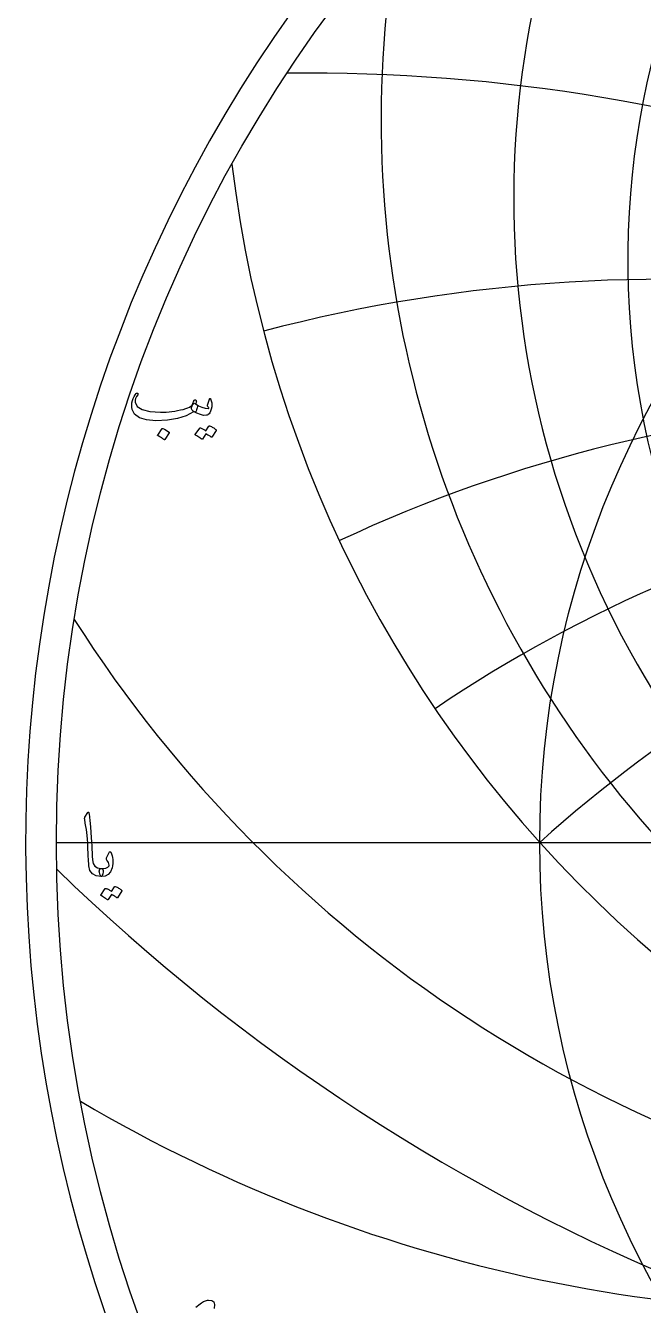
# Model space of a CAD drawing. Header units: millimetres. Extents: x -68 to 68, y -68 to 70.
# Drawn here: x -68.5 to -38.9, y -22.2 to 39.1 of the extents above; entities that cross this region are included whole.
import ezdxf

# ---------------------------------------------------------------- set-up
doc = ezdxf.new("R2010")
doc.units = ezdxf.units.MM
for name, color, linetype in [('CUT_OUTER', 1, 'Continuous'), ('ENGRAVE', 7, 'Continuous'), ('ENGRAVE_FINE', 8, 'Continuous'), ('TEXT', 5, 'Continuous')]:
    doc.layers.add(name, color=color, linetype=linetype)

msp = doc.modelspace()

# ---------------------------------------------------------------- linework, layer by layer
at = {"layer": 'CUT_OUTER'}
msp.add_arc((-0.0002, -0.0002), 68.4749, 142.031029, 87.802838, dxfattribs=at)
at = {"layer": 'ENGRAVE'}
msp.add_lwpolyline([(-67, 0), (0, 0)], dxfattribs=at)
for radius in [67, 43.8575]:
    msp.add_circle((0, 0), radius, dxfattribs=at)
for centre, radius, start, end in [((0, 27.8915), 39.6431, 104.652903, 270), ((0, 30.8566), 45.1068, 147.339419, 270), ((0, 34.6199), 51.4552, 169.605342, 270), ((0, 39.4895), 59.0161, 186.817711, 270), ((0, -48.7087), 65.544, 90, 132), ((0, -48.7087), 65.544, 90, 132), ((-12.1034, 45.1706), 64.1121, 212.551282, 260.88684), ((-28.9141, 50.0808), 72.5782, 239.415548, 278.083995)]:
    msp.add_arc(centre, radius, start, end, dxfattribs=at)
at = {"layer": 'ENGRAVE_FINE'}
for centre, radius, start, end in [((-78.1123, -48.7087), 101.9683, 40, 71.93986), ((-78.1123, -48.7087), 101.9683, 40, 71.93986), ((-54.9979, -48.7087), 85.5616, 50, 90.642678), ((-54.9979, -48.7087), 85.5616, 50, 90.642678), ((-37.8418, -48.7087), 75.6837, 60, 104.724148), ((-37.8418, -48.7087), 75.6837, 60, 104.724148), ((-23.8561, -48.7087), 69.7505, 70, 115.099318), ((-23.8561, -48.7087), 69.7505, 70, 115.099318), ((-11.5572, -48.7087), 66.5551, 80, 124.098899), ((-11.5572, -48.7087), 66.5551, 80, 124.098899), ((0, 67.5985), 96.0799, 225.796451, 270)]:
    msp.add_arc(centre, radius, start, end, dxfattribs=at)
at = {"layer": 'TEXT'}
for points in [[(-60.3285, 21.0027), (-60.3244, 21.0006), (-60.3205, 20.9984), (-60.317, 20.9963), (-60.3136, 20.9942), (-60.3103, 20.9918), (-60.3067, 20.9888), (-60.3029, 20.9854), (-60.2987, 20.9814), (-60.2644, 20.9409), (-60.2508, 20.8835), (-60.258, 20.8089), (-60.286, 20.7174), (-60.3118, 20.6618), (-60.3381, 20.6269), (-60.365, 20.6128), (-60.3924, 20.6195), (-60.4062, 20.6261), (-60.418, 20.629), (-60.4275, 20.6282), (-60.435, 20.6237), (-60.7841, 20.4326), (-61.2014, 20.298), (-61.6869, 20.2197), (-62.2404, 20.1979), (-62.688, 20.2362), (-63.026, 20.3384), (-63.2544, 20.5045), (-63.373, 20.7344), (-63.3914, 20.843), (-63.3954, 20.9516), (-63.385, 21.0602), (-63.3603, 21.1687), (-63.3265, 21.2648), (-63.2847, 21.3529), (-63.2349, 21.433), (-63.1772, 21.5051), (-63.1663, 21.5142), (-63.1548, 21.52), (-63.1428, 21.5227), (-63.1303, 21.5222), (-63.1186, 21.5171), (-63.109, 21.5105), (-63.1016, 21.5022), (-63.0963, 21.4924), (-63.0939, 21.4828), (-63.0952, 21.4711), (-63.1003, 21.4572), (-63.109, 21.4413), (-63.1708, 21.3508), (-63.2112, 21.2624), (-63.2304, 21.1762), (-63.2283, 21.0921), (-63.1271, 20.8813), (-62.8919, 20.7302), (-62.5225, 20.6386), (-62.019, 20.6067), (-61.8807, 20.6088), (-61.7427, 20.6152), (-61.605, 20.6258), (-61.4676, 20.6407), (-61.3312, 20.6599), (-61.1966, 20.6833), (-61.064, 20.711), (-60.9332, 20.7429), (-60.8062, 20.7791), (-60.7022, 20.8153), (-60.621, 20.8515), (-60.5627, 20.8877), (-60.5402, 20.9069), (-60.5196, 20.9303), (-60.5009, 20.958), (-60.484, 20.9899), (-60.4681, 21.0256), (-60.4525, 21.0644), (-60.4372, 21.1065), (-60.4222, 21.1517), (-60.4164, 21.1656), (-60.4073, 21.1773), (-60.3951, 21.1868), (-60.3796, 21.1943), (-60.3631, 21.1983), (-60.3477, 21.1975), (-60.3333, 21.1919), (-60.32, 21.1815), (-60.3094, 21.1671), (-60.303, 21.1496), (-60.3009, 21.1288), (-60.303, 21.1049)], [(-60.4563, 20.662), (-60.5026, 20.7059), (-60.5265, 20.761), (-60.5281, 20.8273), (-60.5074, 20.9047), (-60.4624, 20.9742), (-60.4211, 21.0165), (-60.3836, 21.0317), (-60.3498, 21.0197), (-60.1901, 20.9141), (-60.0305, 20.8398), (-59.8708, 20.797), (-59.7111, 20.7855), (-59.7055, 20.7866), (-59.7015, 20.7898), (-59.6991, 20.7951), (-59.6983, 20.8026), (-59.7023, 20.8167), (-59.7143, 20.8377), (-59.7343, 20.8656), (-59.7622, 20.9005), (-59.7675, 20.9111), (-59.7707, 20.9218), (-59.7718, 20.9324), (-59.7707, 20.9431), (-59.6685, 21.2369), (-59.6637, 21.2481), (-59.6579, 21.256), (-59.651, 21.2608), (-59.643, 21.2624), (-59.635, 21.2611), (-59.6281, 21.2571), (-59.6222, 21.2504), (-59.6174, 21.2411), (-59.5855, 21.1456), (-59.5663, 21.0506), (-59.56, 20.9561), (-59.5663, 20.8622), (-59.5871, 20.7453), (-59.6153, 20.6503), (-59.651, 20.5771), (-59.6941, 20.5258), (-59.7268, 20.4976), (-59.7569, 20.4768), (-59.7843, 20.4635), (-59.809, 20.4576), (-59.9517, 20.4545), (-60.1071, 20.4875), (-60.2753, 20.5566), (-60.4563, 20.662)], [(-61.9423, 19.8189), (-61.937, 19.8243), (-61.9296, 19.8275), (-61.92, 19.8285), (-61.9083, 19.8275), (-61.8255, 19.7939), (-61.7475, 19.7529), (-61.6743, 19.7045), (-61.606, 19.6486), (-61.5993, 19.6401), (-61.5964, 19.6316), (-61.5972, 19.6231), (-61.6017, 19.6146), (-61.8018, 19.2909), (-61.8093, 19.2832), (-61.8189, 19.2814), (-61.8306, 19.2854), (-61.8444, 19.2952), (-61.8564, 19.3037), (-61.8753, 19.3165), (-61.9011, 19.3335), (-61.9338, 19.3548), (-61.974, 19.3804), (-62.0222, 19.4102), (-62.0783, 19.4442), (-62.1425, 19.4826), (-62.151, 19.4889), (-62.1552, 19.4953), (-62.1552, 19.5017), (-62.151, 19.5081)], [(-59.6983, 19.9382), (-59.693, 19.9435), (-59.6856, 19.9467), (-59.676, 19.9477), (-59.6643, 19.9467), (-59.6224, 19.931), (-59.5818, 19.9137), (-59.5425, 19.8948), (-59.5046, 19.8743), (-59.4677, 19.8519), (-59.4317, 19.8275), (-59.3964, 19.8008), (-59.362, 19.7721), (-59.3553, 19.7633), (-59.3524, 19.754), (-59.3532, 19.7442), (-59.3577, 19.7338), (-59.5621, 19.4102), (-59.5677, 19.4059), (-59.5759, 19.4059), (-59.5868, 19.4102), (-59.6004, 19.4187), (-59.6097, 19.4265), (-59.6249, 19.4373), (-59.6459, 19.451), (-59.6728, 19.4676), (-59.7058, 19.4875), (-59.7452, 19.5108), (-59.791, 19.5375), (-59.8431, 19.5677), (-60.0049, 19.3165), (-60.0124, 19.3088), (-60.022, 19.3069), (-60.0337, 19.3109), (-60.0475, 19.3207), (-60.0595, 19.3293), (-60.0784, 19.342), (-60.1042, 19.3591), (-60.1369, 19.3804), (-60.1771, 19.4059), (-60.2253, 19.4357), (-60.2814, 19.4698), (-60.3456, 19.5081), (-60.3522, 19.5145), (-60.3551, 19.5209), (-60.3543, 19.5273), (-60.3498, 19.5336), (-60.1412, 19.8445), (-60.1359, 19.8498), (-60.1284, 19.853), (-60.1188, 19.8541), (-60.1071, 19.853), (-60.0715, 19.8414), (-60.0369, 19.828), (-60.0033, 19.8127), (-59.9709, 19.7955), (-59.9395, 19.7768), (-59.9091, 19.7567), (-59.8798, 19.7352), (-59.8516, 19.7125)], [(-65.4975, 1.4249), (-65.4893, 1.4377), (-65.4815, 1.4462), (-65.4743, 1.4505), (-65.4677, 1.4505), (-65.4576, 1.4449), (-65.4485, 1.4281), (-65.4406, 1.4002), (-65.4336, 1.361), (-65.3985, 1.043), (-65.3698, 0.7489), (-65.3474, 0.4788), (-65.3314, 0.2327), (-65.3212, 0.0222), (-65.3117, -0.1665), (-65.3031, -0.3334), (-65.2952, -0.4784), (-65.2885, -0.6017), (-65.283, -0.7031), (-65.2789, -0.7826), (-65.2761, -0.8404), (-65.2383, -1.0134), (-65.1547, -1.1406), (-65.0254, -1.222), (-64.8503, -1.2577), (-64.8016, -1.2704), (-64.7704, -1.3002), (-64.7569, -1.3471), (-64.7609, -1.411), (-64.7808, -1.5116), (-64.8024, -1.5834), (-64.8255, -1.6265), (-64.8503, -1.6409), (-65.0967, -1.6084), (-65.2782, -1.511), (-65.3948, -1.3487), (-65.4464, -1.1214), (-65.4545, -1.0127), (-65.4618, -0.9037), (-65.4684, -0.7945), (-65.4741, -0.685), (-65.4793, -0.5752), (-65.4842, -0.4651), (-65.4889, -0.3548), (-65.4932, -0.2442), (-65.5012, -0.0333), (-65.5124, 0.1565), (-65.5268, 0.3254), (-65.5443, 0.4732), (-65.5651, 0.6152), (-65.5891, 0.7665), (-65.6162, 0.9271), (-65.6465, 1.097), (-65.6505, 1.1277), (-65.6497, 1.1556), (-65.6441, 1.1809), (-65.6338, 1.2035)], [(-64.5948, -0.7424), (-64.4756, -0.4784), (-64.458, -0.4494), (-64.4394, -0.4391), (-64.4197, -0.4473), (-64.3989, -0.4742), (-64.3606, -0.5547), (-64.3308, -0.6386), (-64.3095, -0.7261), (-64.2967, -0.817), (-64.2927, -0.9118), (-64.2978, -1.0112), (-64.3119, -1.1152), (-64.3351, -1.2236), (-64.4056, -1.4062), (-64.515, -1.5366), (-64.6632, -1.6148), (-64.8503, -1.6409), (-64.8718, -1.6273), (-64.8939, -1.5866), (-64.9165, -1.5187), (-64.9397, -1.4237), (-64.9463, -1.3729), (-64.945, -1.3311), (-64.9357, -1.2984), (-64.9184, -1.2747), (-64.9046, -1.2656), (-64.8886, -1.2598), (-64.8705, -1.2571), (-64.8503, -1.2577), (-64.7324, -1.2539), (-64.6299, -1.23), (-64.5429, -1.1858), (-64.4713, -1.1214), (-64.4681, -1.1163), (-64.4671, -1.1097), (-64.4681, -1.1014), (-64.4713, -1.0916), (-64.4881, -1.0315), (-64.5128, -0.9702), (-64.5456, -0.908), (-64.5863, -0.8446), (-64.5996, -0.8207), (-64.6054, -0.7957), (-64.6038, -0.7696), (-64.5948, -0.7424)], [(-64.2158, -2.1221), (-64.2105, -2.1167), (-64.2031, -2.1135), (-64.1935, -2.1125), (-64.1818, -2.1135), (-64.1398, -2.1292), (-64.0993, -2.1465), (-64.06, -2.1654), (-64.0221, -2.1859), (-63.9852, -2.2083), (-63.9492, -2.2328), (-63.9139, -2.2594), (-63.8794, -2.2881), (-63.8728, -2.2969), (-63.8699, -2.3062), (-63.8707, -2.3161), (-63.8752, -2.3264), (-64.0796, -2.6501), (-64.0852, -2.6543), (-64.0934, -2.6543), (-64.1043, -2.6501), (-64.1179, -2.6415), (-64.1272, -2.6337), (-64.1424, -2.6229), (-64.1634, -2.6092), (-64.1903, -2.5926), (-64.2233, -2.5727), (-64.2627, -2.5495), (-64.3084, -2.5227), (-64.3606, -2.4925), (-64.5224, -2.7437), (-64.5299, -2.7514), (-64.5394, -2.7533), (-64.5511, -2.7493), (-64.565, -2.7395), (-64.577, -2.731), (-64.5959, -2.7182), (-64.6217, -2.7011), (-64.6544, -2.6799), (-64.6946, -2.6543), (-64.7428, -2.6245), (-64.7989, -2.5904), (-64.8631, -2.5521), (-64.8697, -2.5457), (-64.8726, -2.5393), (-64.8718, -2.533), (-64.8673, -2.5266), (-64.6587, -2.2157), (-64.6533, -2.2104), (-64.6459, -2.2072), (-64.6363, -2.2061), (-64.6246, -2.2072), (-64.5889, -2.2188), (-64.5543, -2.2322), (-64.5208, -2.2475), (-64.4883, -2.2647), (-64.4569, -2.2835), (-64.4266, -2.3036), (-64.3973, -2.325), (-64.3691, -2.3477)]]:
    msp.add_lwpolyline(points, close=True, dxfattribs=at)
msp.add_lwpolyline([(-60.3175, -22.27), (-60.1123, -22.1016), (-60.0577, -22.0616), (-60.0048, -22.027), (-59.9534, -21.9978), (-59.9037, -21.9738), (-59.8558, -21.9549), (-59.81, -21.9408), (-59.7663, -21.9315), (-59.7248, -21.927), (-59.5625, -21.9421), (-59.4629, -22.0132), (-59.4262, -22.1401), (-59.4523, -22.323)], dxfattribs=at)

doc.saveas('drawing.dxf')
